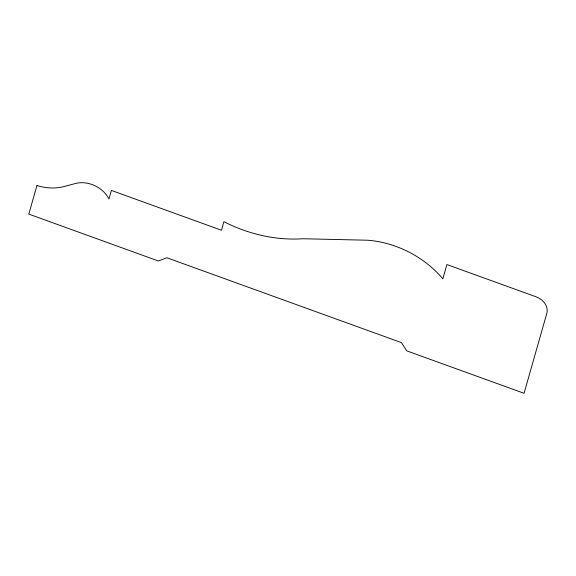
<?xml version="1.0" encoding="UTF-8"?>
<svg xmlns="http://www.w3.org/2000/svg" width="576" height="576" viewBox="0 0 576 576"><rect width="100%" height="100%" fill="white"/><g stroke="black" fill="none" stroke-linecap="round" stroke-linejoin="round"><path stroke-width="0.86" d="M36.936 185.537L28.8 214.106L158.393 260.993L166.896 257.767L401.45 342.634L406.706 350.842L524.052 393.3L546.826 313.308A14.695 11.801 27.3 0 0 536.321 296.899L446.904 264.55L442.836 278.827A91.39 73.368 27.3 0 0 367.718 240.221L302.846 238.745A129.982 104.35 27.3 0 1 223.913 221.674L221.472 230.249L111.413 190.426L108.972 198.994A26.114 20.966 27.3 0 0 76.493 183.24L63.194 186.775A46.44 37.282 27.3 0 1 36.936 185.537"/></g></svg>
